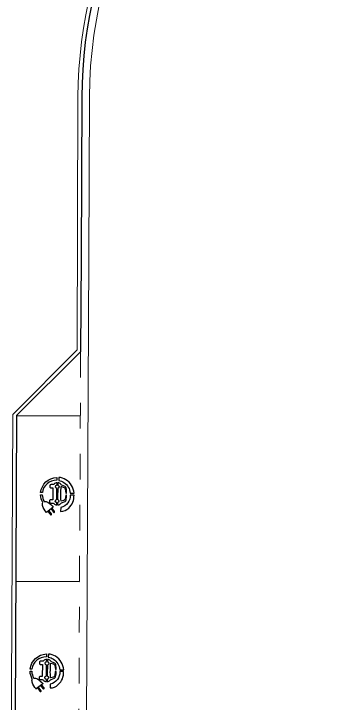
# Model space of a CAD drawing. Header units: inches. Extents: x 685564 to 685780, y 2762991 to 2763113.
# Drawn here: x 685641.61 to 685654.02, y 2763070.76 to 2763097.8 of the extents above; entities that cross this region are included whole.
import ezdxf

# ---------------------------------------------------------------- set-up
doc = ezdxf.new("R2010")
doc.units = ezdxf.units.IN
doc.header["$MEASUREMENT"] = 0
doc.linetypes.add('J24-02000-XREF-ROAD BASE-(180-188)$0$DASHED2', pattern=[0.375, 0.25, -0.125])
doc.linetypes.add('J24-02000-XREF-ROAD BASE-(180-188)$0$X-Road Base$0$1-1', pattern=[0.2, 0.1, -0.1])
for name, color, linetype, lineweight in [('BASE SITE$0$L-BASE-WALL', 50, 'Continuous', 25), ('HDB -HS-BASE- EXISTING R-CURB', 253, 'Continuous', 20), ('J24-02000-XREF-ROAD BASE-(180-188)$0$C-CURB ASPHALET', 4, 'Continuous', 40), ('J24-02000-XREF-ROAD BASE-(180-188)$0$C-PARKING', 8, 'J24-02000-XREF-ROAD BASE-(180-188)$0$DASHED2', 15), ('J24-02000-XREF-ROAD BASE-(180-188)$0$C-RD-SHY', 253, 'Continuous', 9)]:
    doc.layers.add(name, color=color, linetype=linetype, lineweight=lineweight)
doc.layers.add('J24-02000-XREF-ROAD BASE-(180-188)$0$C-EXISTING ROAD', color=253, linetype='Continuous')
doc.layers.add('J24-02000-XREF-ROAD BASE-(180-188)$0$C-PARKING LINE', color=8, linetype='J24-02000-XREF-ROAD BASE-(180-188)$0$DASHED2')

# ---------------------------------------------------------------- blocks, each defined once
blk = doc.blocks.new('BASE SITE$0$Electric Car parking symbol')
at = {"layer": 'BASE SITE$0$L-BASE-WALL', "color": 252}
for points in [[(-1.312, 0.129), (-1.071, 0.129, -0.116926), (-0.911, 0.546, -0.234961), (-0.067, 1.069), (-0.067, 1.384, 0.23865), (-1.142, 0.71, 0.149044)], [(1.092, 0.32), (1.413, 0.32, 0.200074), (1.133, 0.966, 0.216589), (0.084, 1.377), (0.084, 1.075, -0.36797)], [(0.725, 0.068, 0.325046), (0.735, 0.061), (0.89, 0.061, 0.407919), (0.9, 0.071, 0.225047), (0.795, 0.305, -0.12072), (0.723, 0.391), (0.611, 0.663, 0.227471), (0.497, 0.742, 0.035089), (0.088, 0.78), (0.088, 0.708), (0.42, 0.662, -0.289051), (0.533, 0.567), (0.592, 0.352, -0.37416), (0.586, 0.337, -0.02737), (0.003, 0.307, -0.02737), (-0.58, 0.337, -0.37416), (-0.587, 0.352), (-0.528, 0.567, -0.289051), (-0.415, 0.662), (-0.071, 0.71), (-0.071, 0.78, 0.035089), (-0.479, 0.742, 0.227471), (-0.593, 0.663), (-0.705, 0.391, -0.12072), (-0.777, 0.305, 0.225047), (-0.882, 0.071, 0.407919), (-0.872, 0.061), (-0.717, 0.061, 0.325046), (-0.707, 0.068, -0.72689), (-0.427, 0.068, 0.325046), (-0.417, 0.061), (0.242, 0.061), (0.435, 0.061, 0.325046), (0.445, 0.068, -0.72689)], [(0.894, -0.01, 0.407919), (0.884, 0), (0.739, 0, 0.354364), (0.729, -0.008, -0.810507), (0.441, -0.008, 0.354364), (0.431, 0), (-0.229, 0), (-0.413, 0, 0.354364), (-0.423, -0.008, -0.810507), (-0.711, -0.008, 0.354364), (-0.721, 0), (-0.866, 0, 0.407919), (-0.876, -0.01, 0.225047), (-0.771, -0.244, -0.157782), (-0.732, -0.328), (-0.732, -0.486, 0.414214), (-0.632, -0.586), (-0.57, -0.586, 0.414214), (-0.47, -0.486), (-0.47, -0.341, -0.414214), (-0.46, -0.331), (0.478, -0.331, -0.414214), (0.488, -0.341), (0.488, -0.486, 0.414214), (0.588, -0.586), (0.65, -0.586, 0.414214), (0.75, -0.486), (0.75, -0.328, -0.157782), (0.789, -0.244, 0.225047)], [(-0.078, -1.174), (-0.078, -1.311, -0.374264), (-1.32, -0.028), (-1.084, -0.03, 0.385476)], [(0.97, -1.137, -0.191843), (0.718, -1.133, 0.244687), (0.709, -1.133, -0.128422), (0.094, -1.316), (0.089, -1.181, 0.124204), (0.623, -1.027, 0.284197), (0.628, -1.018, -0.154902), (0.693, -0.724, -0.090761), (1.07, -0.284, -0.414106), (1.084, -0.286), (1.508, -0.809, -0.394294), (1.507, -0.822, -0.106191)], [(1.225, -0.459), (1.484, -0.261, 1), (1.42, -0.177), (1.158, -0.377)], [(1.424, -0.705), (1.683, -0.507, 1), (1.619, -0.423), (1.357, -0.623)]]:
    blk.add_lwpolyline(points, format="xyb", close=True, dxfattribs=at)

msp = doc.modelspace()

# ---------------------------------------------------------------- linework, layer by layer
at = {"layer": 'HDB -HS-BASE- EXISTING R-CURB'}
msp.add_lwpolyline([(685641.434, 2763052.63), (685641.571, 2763082.091), (685644.101, 2763084.62), (685644.13, 2763094.542, -0.23914), (685651.653, 2763109.203, 0.707102), (685651.466, 2763109.835, 0.000715), (685644.109, 2763110.215), (685641.489, 2763107.841, 0.006328), (685576.414, 2763110.212), (685573.975, 2763112.77, 0.000804), (685565.698, 2763112.945, 0.634213), (685565.417, 2763112.378, -0.174664), (685570.184, 2763098.209), (685570.002, 2763089.646), (685572.449, 2763087.093), (685571.017, 2763019.783, 0.006259)], format="xyb", dxfattribs=at)
at = {"layer": 'J24-02000-XREF-ROAD BASE-(180-188)$0$C-CURB ASPHALET', "lineweight": 0, "ltscale": 10}
msp.add_line((685641.721, 2763082.052), (685644.233, 2763084.54), dxfattribs=at)
at = {"layer": 'J24-02000-XREF-ROAD BASE-(180-188)$0$C-EXISTING ROAD'}
for p, q in [((685644.28, 2763094.541), (685644.25, 2763088.241)), ((685644.25, 2763088.241), (685644.233, 2763084.54))]:
    msp.add_line(p, q, dxfattribs=at)
at = {"layer": 'J24-02000-XREF-ROAD BASE-(180-188)$0$C-EXISTING ROAD', "flags": 128}
msp.add_lwpolyline([(685641.721, 2763082.052), (685641.584, 2763052.629, -0.001888), (685641.393, 2763030.047, 0.006712), (685641.424, 2763004.054)], format="xyb", dxfattribs=at)
at = {"layer": 'J24-02000-XREF-ROAD BASE-(180-188)$0$C-EXISTING ROAD'}
msp.add_arc((685662.341, 2763094.457), 18.062, 125.9353, 179.7318, dxfattribs=at)
at = {"layer": 'J24-02000-XREF-ROAD BASE-(180-188)$0$C-PARKING', "linetype": 'J24-02000-XREF-ROAD BASE-(180-188)$0$X-Road Base$0$1-1', "ltscale": 10}
msp.add_line((685644.233, 2763084.54), (685644.084, 2763052.617), dxfattribs=at)
at = {"layer": 'J24-02000-XREF-ROAD BASE-(180-188)$0$C-PARKING LINE', "linetype": 'Continuous', "ltscale": 10}
for p, q in [((685641.721, 2763082.052), (685644.221, 2763082.04)), ((685641.691, 2763075.552), (685644.191, 2763075.54))]:
    msp.add_line(p, q, dxfattribs=at)
at = {"layer": 'J24-02000-XREF-ROAD BASE-(180-188)$0$C-RD-SHY'}
for p, q in [((685644.58, 2763094.54), (685644.55, 2763088.24)), ((685644.55, 2763088.24), (685644.384, 2763052.616))]:
    msp.add_line(p, q, dxfattribs=at)
msp.add_arc((685662.341, 2763094.457), 17.762, 117.9314, 179.7318, dxfattribs=at)

# ---------------------------------------------------------------- block references
at = {"layer": 'BASE SITE$0$L-BASE-WALL', "color": 1, "ltscale": 96, "xscale": 0.4872040452384197, "yscale": 0.4872040452384197, "zscale": 0.4872040452384197, "rotation": 269.2140543022812}
for p in [(685643.304, 2763078.977, 0.006), (685642.896, 2763072.052, 0.006)]:
    msp.add_blockref('BASE SITE$0$Electric Car parking symbol', p, dxfattribs=at)

doc.saveas('drawing.dxf')
